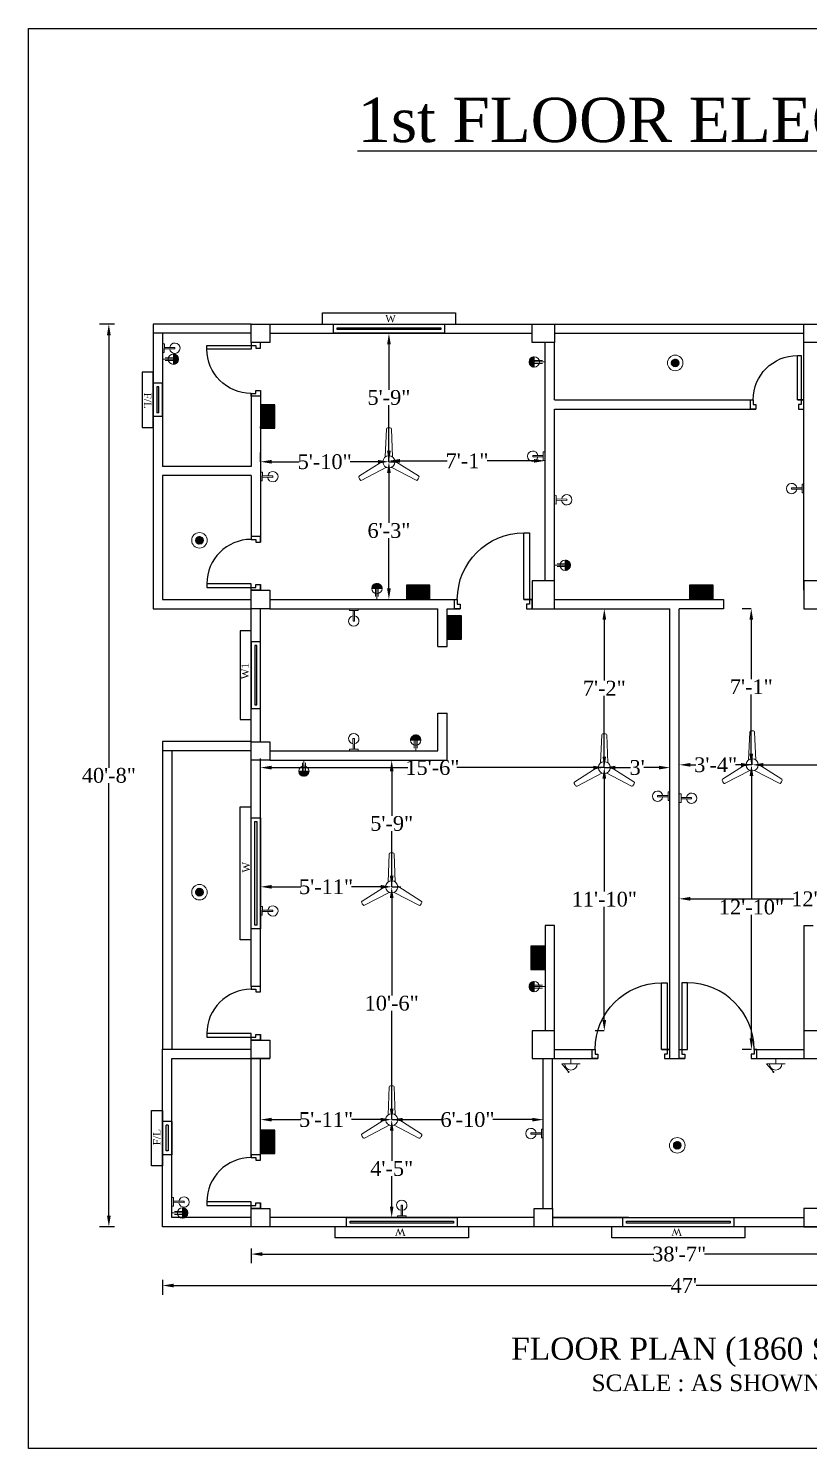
# Model space of a CAD drawing. Header units: inches. Extents: x -5597760 to 21122418, y -37133 to 23298423.
# Drawn here: x 3724 to 4146, y -24724 to -23956 of the extents above; entities that cross this region are included whole.
import ezdxf

# ---------------------------------------------------------------- set-up
doc = ezdxf.new("R2010")
doc.units = ezdxf.units.IN
doc.header["$MEASUREMENT"] = 0
for name, color, linetype, lineweight in [('CONTINUOUS', 7, 'Continuous', 25), ('ELECTRICAL SYMBLE', 170, 'Continuous', 15), ('low wall', 30, 'Continuous', 9)]:
    doc.layers.add(name, color=color, linetype=linetype, lineweight=lineweight)
doc.layers.add('Dimention', color=7, linetype='Continuous')
doc.layers.add('E-TEXT', color=50, linetype='Continuous')
doc.styles.get("Standard").update_dxf_attribs({"font": 'times.ttf', "height": 8})
doc.dimstyles.get("Standard").update_dxf_attribs({"dimtxt": 7, "dimasz": 6, "dimexe": 5, "dimexo": 4, "dimgap": 0.09, "dimtad": 0, "dimtih": 1, "dimtoh": 1, "dimdec": 0, "dimzin": 0, "dimdsep": 46, "dimlunit": 3, "dimtxsty": 'Standard', "dimcen": 0.09, "dimadec": 0, "dimazin": 0, "dimtfac": 1, "dimtdec": 0, "dimtofl": 0, "dimtmove": 0, "dimatfit": 3, "dimfxl": 3, "dimfxlon": 1, "dimtolj": 1, "dimtzin": 0, "dimarcsym": 0})

# ---------------------------------------------------------------- blocks, each defined once
blk = doc.blocks.new('*D1147')
at = {"color": 0, "lineweight": -2, "transparency": 16777216}
for p, q in [((3844.97, -24616.25), (3844.97, -24624.25)), ((3850.97, -24619.25), (4062.71, -24619.25)), ((4301.97, -24619.25), (4090.23, -24619.25)), ((4307.97, -24616.25), (4307.97, -24624.25))]:
    blk.add_line(p, q, dxfattribs=at)
at = {"color": 0, "transparency": 16777216}
for points in [[(3850.97, -24618.25), (3850.97, -24620.25), (3844.97, -24619.25)], [(4301.97, -24618.25), (4301.97, -24620.25), (4307.97, -24619.25)]]:
    blk.add_solid(points, dxfattribs=at)
at = {"layer": 'Defpoints', "color": 0, "transparency": 16777216}
for p in [(3844.97, -24604.5), (4307.97, -24604.5), (4307.97, -24619.25)]:
    blk.add_point(p, dxfattribs=at)
at = {"color": 0, "lineweight": -3, "transparency": 16777216, "insert": (4076.47, -24619.25), "char_height": 8, "attachment_point": 5}
blk.add_mtext('\\A1;38\'-7"', dxfattribs=at)
blk = doc.blocks.new('Small Door')
at = {"color": 142}
for points in [[(1.5, 24), (1.5, 0), (3.5, 0), (3.5, 24)], [(0, 0), (1.5, 0), (1.5, -2.5), (3, -2.5), (3, -5), (0, -5)], [(29, 0), (27.5, 0), (27.5, -2.5), (26, -2.5), (26, -5), (29, -5)]]:
    blk.add_lwpolyline(points, close=True, dxfattribs=at)
blk.add_arc((3.5, 0), 24, 0, 90, dxfattribs=at)
blk = doc.blocks.new('*D1148')
at = {"color": 0, "lineweight": -2, "transparency": 16777216}
for p, q in [((3770.97, -24116), (3762.97, -24116)), ((3767.97, -24122), (3767.97, -24356.09)), ((3767.97, -24598.5), (3767.97, -24364.41)), ((3770.97, -24604.5), (3762.97, -24604.5))]:
    blk.add_line(p, q, dxfattribs=at)
at = {"color": 0, "transparency": 16777216}
for points in [[(3766.97, -24122), (3768.97, -24122), (3767.97, -24116)], [(3766.97, -24598.5), (3768.97, -24598.5), (3767.97, -24604.5)]]:
    blk.add_solid(points, dxfattribs=at)
at = {"layer": 'Defpoints', "color": 0, "transparency": 16777216}
for p in [(3844.97, -24116), (3767.97, -24604.5), (3844.97, -24604.5)]:
    blk.add_point(p, dxfattribs=at)
at = {"color": 0, "transparency": 16777216, "insert": (3767.97, -24360.25), "char_height": 8, "attachment_point": 5}
blk.add_mtext('\\A1;40\'-8"', dxfattribs=at)
blk = doc.blocks.new('Door')
at = {"color": 142}
for points in [[(1.5, 36), (1.5, 0), (4.5, 0), (4.5, 36)], [(0, 0), (1.5, 0), (1.5, -2.5), (3, -2.5), (3, -5), (0, -5)], [(42, 0), (40.5, 0), (40.5, -2.5), (39, -2.5), (39, -5), (42, -5)]]:
    blk.add_lwpolyline(points, close=True, dxfattribs=at)
blk.add_arc((4.5, 0), 36, 0, 90, dxfattribs=at)
blk = doc.blocks.new('*D1149')
at = {"color": 0, "lineweight": -2, "transparency": 16777216}
for p, q in [((3796.97, -24633.25), (3796.97, -24641.25)), ((3802.97, -24636.25), (4072.25, -24636.25)), ((4354.97, -24636.25), (4085.68, -24636.25)), ((4360.97, -24633.25), (4360.97, -24641.25))]:
    blk.add_line(p, q, dxfattribs=at)
at = {"color": 0, "transparency": 16777216}
for points in [[(3802.97, -24635.25), (3802.97, -24637.25), (3796.97, -24636.25)], [(4354.97, -24635.25), (4354.97, -24637.25), (4360.97, -24636.25)]]:
    blk.add_solid(points, dxfattribs=at)
at = {"layer": 'Defpoints', "color": 0, "transparency": 16777216}
for p in [(3796.97, -24514.5), (4360.97, -24514.5), (3796.97, -24636.25)]:
    blk.add_point(p, dxfattribs=at)
at = {"color": 0, "transparency": 16777216, "insert": (4078.97, -24636.25), "char_height": 8, "attachment_point": 5}
blk.add_mtext("\\A1;47'", dxfattribs=at)
blk = doc.blocks.new('18')
at = {"color": 5, "extrusion": (-0.011679, 0.000192196, 0.999932)}
for p, q in [((1016.1, 625.4, -2.2), (1021.7, 631, -2.1)), ((1016.2, 626.4, -2.2), (1021.1, 631.4, -2.1)), ((1016.4, 627.6, -2.2), (1019.9, 631.1, -2.1)), ((1021.7, 626.8, -2.1), (1018.3, 630.2, -2.1)), ((1021.7, 627.7, -2.1), (1018.9, 630.6, -2.1)), ((1021.7, 628.7, -2.1), (1019.5, 630.9, -2.1)), ((1021.7, 629.6, -2.1), (1020.2, 631.2, -2.1)), ((1021.7, 630.6, -2.1), (1021, 631.3, -2.1)), ((1021.7, 620.2, -2.1), (1016.1, 625.8, -2.2)), ((1021.7, 621.1, -2.1), (1016.2, 626.7, -2.2)), ((1020.7, 620.3, -2.1), (1016.2, 624.8, -2.2)), ((1016.3, 624.6, -2.2), (1021.7, 630.1, -2.1)), ((1021.7, 622.1, -2.1), (1016.4, 627.4, -2.2)), ((1016.5, 623.9, -2.2), (1021.7, 629.1, -2.1)), ((1021.7, 623, -2.1), (1016.6, 628.1, -2.2)), ((1019.3, 620.7, -2.1), (1016.7, 623.4, -2.2)), ((1016.8, 623.2, -2.2), (1021.7, 628.2, -2.1)), ((1021.7, 624, -2.1), (1017, 628.7, -2.2)), ((1017.1, 622.6, -2.2), (1021.7, 627.2, -2.1)), ((1021.7, 624.9, -2.1), (1017.4, 629.3, -2.2)), ((1017.5, 622.1, -2.2), (1021.7, 626.3, -2.1)), ((1021.7, 625.9, -2.1), (1017.8, 629.8, -2.1)), ((1018, 621.6, -2.1), (1021.7, 625.3, -2.1)), ((1018.5, 621.2, -2.1), (1021.7, 624.4, -2.1)), ((1019.1, 620.8, -2.1), (1021.7, 623.5, -2.1)), ((1019.8, 620.5, -2.1), (1021.7, 622.5, -2.1)), ((1020.5, 620.3, -2.1), (1021.7, 621.6, -2.1)), ((1021.3, 620.2, -2.1), (1021.7, 620.6, -2.1))]:
    blk.add_line(p, q, dxfattribs=at)
at = {"extrusion": (-0.011679, 0.000192196, 0.999932)}
blk.add_line((1021.7, 631.4, -2.1), (1021.7, 620.2, -2.1), dxfattribs=at)
at = {"layer": 'ELECTRICAL SYMBLE', "extrusion": (-0.011679, 0.000192196, 0.999932)}
for p, q in [((1021.7, 627.3, -2.1), (1030.5, 627.3, -2)), ((1021.7, 625.8, -2.1), (1033.5, 625.8, -2)), ((1021.7, 624.2, -2.1), (1030.5, 624.2, -2))]:
    blk.add_line(p, q, dxfattribs=at)
blk.add_circle((1021.6, 625.8, -13.9), 5.6, dxfattribs=at)
blk = doc.blocks.new('4')
at = {"layer": 'ELECTRICAL SYMBLE', "color": 18, "true_color": 0x000000, "extrusion": (-0.011679, 0.000192196, 0.999932)}
for p, q in [((1021.26, 1082.67, -2.2), (1021.8, 1095.57, -2.19)), ((1024.62, 1082.67, -2.16), (1024.08, 1095.57, -2.17)), ((1020.17, 1080.77, -2.21), (1009.27, 1073.85, -2.34)), ((1021.85, 1077.86, -2.19), (1010.41, 1071.88, -2.32)), ((1024.05, 1077.86, -2.17), (1035.48, 1071.88, -2.03)), ((1025.72, 1080.77, -2.15), (1036.62, 1073.86, -2.02))]:
    blk.add_line(p, q, dxfattribs=at)
blk.add_circle((1022.85, 1080.44, -13.92), 2.8, dxfattribs=at)
for centre, radius, start, end in [((1022.26, 1095.54, -13.92), 0.56, 92.21888, 177.62095), ((1022.85, 1080.44, -13.92), 15.68, 87.80914, 92.21888), ((1023.43, 1095.54, -13.92), 0.56, 2.40708, 87.80914), ((1009.48, 1073.38, -13.92), 0.56, 122.40708, 207.80914), ((1022.85, 1080.44, -13.92), 15.68, 207.80914, 212.21888), ((1010.06, 1072.37, -13.92), 0.56, 212.21888, 297.62095), ((1035.65, 1072.38, -13.92), 0.56, 242.40708, 327.80914), ((1022.85, 1080.44, -13.92), 15.68, 327.80914, 332.21888), ((1036.23, 1073.39, -13.92), 0.56, 332.21888, 57.62095)]:
    blk.add_arc(centre, radius, start, end, dxfattribs=at)
blk = doc.blocks.new('*D1173')
at = {"color": 0, "lineweight": -2, "transparency": 16777216}
for p, q in [((3919.47, -24121), (3924.47, -24121)), ((3919.47, -24127), (3919.47, -24151.58)), ((3919.47, -24184.5), (3919.47, -24159.92)), ((3919.47, -24190.5), (3924.47, -24190.5))]:
    blk.add_line(p, q, dxfattribs=at)
at = {"color": 0, "transparency": 16777216}
for points in [[(3918.47, -24127), (3920.47, -24127), (3919.47, -24121)], [(3918.47, -24184.5), (3920.47, -24184.5), (3919.47, -24190.5)]]:
    blk.add_solid(points, dxfattribs=at)
at = {"layer": 'Defpoints', "color": 0, "transparency": 16777216}
for p in [(3919.47, -24121), (3919.47, -24121), (3919.47, -24190.5)]:
    blk.add_point(p, dxfattribs=at)
at = {"color": 0, "transparency": 16777216, "insert": (3919.47, -24155.75), "char_height": 8, "attachment_point": 5}
blk.add_mtext('\\A1;5\'-9"', dxfattribs=at)
blk = doc.blocks.new('*D1174')
at = {"color": 0, "lineweight": -2, "transparency": 16777216}
for p, q in [((3919.47, -24190), (3919.47, -24185)), ((3925.47, -24190), (3950.89, -24190)), ((3997.97, -24190), (3972.54, -24190)), ((4003.97, -24190), (4003.97, -24185))]:
    blk.add_line(p, q, dxfattribs=at)
at = {"color": 0, "transparency": 16777216}
for points in [[(3925.47, -24189), (3925.47, -24191), (3919.47, -24190)], [(3997.97, -24189), (3997.97, -24191), (4003.97, -24190)]]:
    blk.add_solid(points, dxfattribs=at)
at = {"layer": 'Defpoints', "color": 0, "transparency": 16777216}
for p in [(3919.47, -24190.5), (4003.97, -24190), (4003.97, -24190.5)]:
    blk.add_point(p, dxfattribs=at)
at = {"color": 0, "transparency": 16777216, "insert": (3961.72, -24190), "char_height": 8, "attachment_point": 5}
blk.add_mtext('\\A1;7\'-1"', dxfattribs=at)
blk = doc.blocks.new('*D1175')
at = {"color": 0, "lineweight": -2, "transparency": 16777216}
for p, q in [((3919.47, -24190.5), (3924.47, -24190.5)), ((3919.47, -24196.5), (3919.47, -24223.59)), ((3919.47, -24259), (3919.47, -24231.91)), ((3919.47, -24265), (3924.47, -24265))]:
    blk.add_line(p, q, dxfattribs=at)
at = {"color": 0, "transparency": 16777216}
for points in [[(3918.47, -24196.5), (3920.47, -24196.5), (3919.47, -24190.5)], [(3918.47, -24259), (3920.47, -24259), (3919.47, -24265)]]:
    blk.add_solid(points, dxfattribs=at)
at = {"layer": 'Defpoints', "color": 0, "transparency": 16777216}
for p in [(3919.47, -24190.5), (3919.47, -24265), (3919.47, -24265)]:
    blk.add_point(p, dxfattribs=at)
at = {"color": 0, "transparency": 16777216, "insert": (3919.47, -24227.75), "char_height": 8, "attachment_point": 5}
blk.add_mtext('\\A1;6\'-3"', dxfattribs=at)
blk = doc.blocks.new('*D1176')
at = {"color": 0, "lineweight": -2, "transparency": 16777216}
for p, q in [((3849.97, -24190.5), (3849.97, -24185.5)), ((3855.97, -24190.5), (3871, -24190.5)), ((3913.47, -24190.5), (3898.43, -24190.5)), ((3919.47, -24190.5), (3919.47, -24185.5))]:
    blk.add_line(p, q, dxfattribs=at)
at = {"color": 0, "transparency": 16777216}
for points in [[(3855.97, -24189.5), (3855.97, -24191.5), (3849.97, -24190.5)], [(3913.47, -24189.5), (3913.47, -24191.5), (3919.47, -24190.5)]]:
    blk.add_solid(points, dxfattribs=at)
at = {"layer": 'Defpoints', "color": 0, "transparency": 16777216}
for p in [(3849.97, -24190.5), (3849.97, -24190.5), (3919.47, -24190.5)]:
    blk.add_point(p, dxfattribs=at)
at = {"color": 0, "transparency": 16777216, "insert": (3884.72, -24190.5), "char_height": 8, "attachment_point": 5}
blk.add_mtext('\\A1;5\'-10"', dxfattribs=at)
blk = doc.blocks.new('*D1181')
at = {"color": 0, "lineweight": -2, "transparency": 16777216}
for p, q in [((4076.47, -24354.5), (4076.47, -24349.5)), ((4115.97, -24354.5), (4115.97, -24349.5)), ((4082.47, -24354.5), (4085.41, -24354.5)), ((4109.97, -24354.5), (4107.02, -24354.5))]:
    blk.add_line(p, q, dxfattribs=at)
at = {"color": 0, "transparency": 16777216}
for points in [[(4082.47, -24353.5), (4082.47, -24355.5), (4076.47, -24354.5)], [(4109.97, -24353.5), (4109.97, -24355.5), (4115.97, -24354.5)]]:
    blk.add_solid(points, dxfattribs=at)
at = {"layer": 'Defpoints', "color": 0, "transparency": 16777216}
for p in [(4076.47, -24354.5), (4076.47, -24354.5), (4115.97, -24354.5)]:
    blk.add_point(p, dxfattribs=at)
at = {"color": 0, "transparency": 16777216, "insert": (4096.22, -24354.5), "char_height": 8, "attachment_point": 5}
blk.add_mtext('\\A1;3\'-4"', dxfattribs=at)
blk = doc.blocks.new('*D1182')
at = {"color": 0, "lineweight": -2, "transparency": 16777216}
for p, q in [((4115.97, -24354.5), (4115.97, -24349.5)), ((4297.97, -24354.5), (4297.97, -24349.5)), ((4121.97, -24354.5), (4193.66, -24354.5)), ((4291.97, -24354.5), (4220.27, -24354.5))]:
    blk.add_line(p, q, dxfattribs=at)
at = {"color": 0, "transparency": 16777216}
for points in [[(4121.97, -24353.5), (4121.97, -24355.5), (4115.97, -24354.5)], [(4291.97, -24353.5), (4291.97, -24355.5), (4297.97, -24354.5)]]:
    blk.add_solid(points, dxfattribs=at)
at = {"layer": 'Defpoints', "color": 0, "transparency": 16777216}
for p in [(4115.97, -24354.5), (4297.97, -24354.5), (4297.97, -24354.5)]:
    blk.add_point(p, dxfattribs=at)
at = {"color": 0, "transparency": 16777216, "insert": (4206.97, -24354.5), "char_height": 8, "attachment_point": 5}
blk.add_mtext('\\A1;15\'-2"', dxfattribs=at)
blk = doc.blocks.new('*D1183')
at = {"color": 0, "lineweight": -2, "transparency": 16777216}
for p, q in [((4115.47, -24270), (4110.47, -24270)), ((4115.47, -24276), (4115.47, -24308.08)), ((4115.47, -24348.5), (4115.47, -24316.42)), ((4115.47, -24354.5), (4110.47, -24354.5))]:
    blk.add_line(p, q, dxfattribs=at)
at = {"color": 0, "transparency": 16777216}
for points in [[(4114.47, -24276), (4116.47, -24276), (4115.47, -24270)], [(4114.47, -24348.5), (4116.47, -24348.5), (4115.47, -24354.5)]]:
    blk.add_solid(points, dxfattribs=at)
at = {"layer": 'Defpoints', "color": 0, "transparency": 16777216}
for p in [(4115.47, -24270), (4115.97, -24270), (4115.97, -24354.5)]:
    blk.add_point(p, dxfattribs=at)
at = {"color": 0, "transparency": 16777216, "insert": (4115.47, -24312.25), "char_height": 8, "attachment_point": 5}
blk.add_mtext('\\A1;7\'-1"', dxfattribs=at)
blk = doc.blocks.new('*D1184')
at = {"color": 0, "lineweight": -2, "transparency": 16777216}
for p, q in [((4115.58, -24354.5), (4110.58, -24354.5)), ((4115.58, -24360.5), (4115.58, -24427.34)), ((4115.58, -24502.5), (4115.58, -24435.66)), ((4115.58, -24508.5), (4110.58, -24508.5))]:
    blk.add_line(p, q, dxfattribs=at)
at = {"color": 0, "transparency": 16777216}
for points in [[(4114.58, -24360.5), (4116.58, -24360.5), (4115.58, -24354.5)], [(4114.58, -24502.5), (4116.58, -24502.5), (4115.58, -24508.5)]]:
    blk.add_solid(points, dxfattribs=at)
at = {"layer": 'Defpoints', "color": 0, "transparency": 16777216}
for p in [(4115.97, -24354.5), (4115.58, -24508.5), (4116.97, -24508.5)]:
    blk.add_point(p, dxfattribs=at)
at = {"color": 0, "transparency": 16777216, "insert": (4115.58, -24431.5), "char_height": 8, "attachment_point": 5}
blk.add_mtext('\\A1;12\'-10"', dxfattribs=at)
blk = doc.blocks.new('*D1188')
at = {"color": 0, "lineweight": -2, "transparency": 16777216}
for p, q in [((4076.47, -24427), (4076.47, -24422)), ((4226.97, -24427), (4226.97, -24422)), ((4082.47, -24427), (4138.41, -24427)), ((4220.97, -24427), (4165.02, -24427))]:
    blk.add_line(p, q, dxfattribs=at)
at = {"color": 0, "transparency": 16777216}
for points in [[(4082.47, -24426), (4082.47, -24428), (4076.47, -24427)], [(4220.97, -24426), (4220.97, -24428), (4226.97, -24427)]]:
    blk.add_solid(points, dxfattribs=at)
at = {"layer": 'Defpoints', "color": 0, "transparency": 16777216}
for p in [(4076.47, -24427), (4076.47, -24427), (4226.97, -24427)]:
    blk.add_point(p, dxfattribs=at)
at = {"color": 0, "transparency": 16777216, "insert": (4151.72, -24427), "char_height": 8, "attachment_point": 5}
blk.add_mtext('\\A1;12\'-7"', dxfattribs=at)
blk = doc.blocks.new('*D1189')
at = {"color": 0, "lineweight": -2, "transparency": 16777216}
for p, q in [((3920.97, -24546.5), (3925.97, -24546.5)), ((3920.97, -24552.5), (3920.97, -24568.84)), ((3920.97, -24593.5), (3920.97, -24577.16)), ((3920.97, -24599.5), (3925.97, -24599.5))]:
    blk.add_line(p, q, dxfattribs=at)
at = {"color": 0, "transparency": 16777216}
for points in [[(3919.97, -24552.5), (3921.97, -24552.5), (3920.97, -24546.5)], [(3919.97, -24593.5), (3921.97, -24593.5), (3920.97, -24599.5)]]:
    blk.add_solid(points, dxfattribs=at)
at = {"layer": 'Defpoints', "color": 0, "transparency": 16777216}
for p in [(3920.97, -24546.5), (3920.97, -24599.5), (3920.97, -24599.5)]:
    blk.add_point(p, dxfattribs=at)
at = {"color": 0, "transparency": 16777216, "insert": (3920.97, -24573), "char_height": 8, "attachment_point": 5}
blk.add_mtext('\\A1;4\'-5"', dxfattribs=at)
blk = doc.blocks.new('*D1190')
at = {"color": 0, "lineweight": -2, "transparency": 16777216}
for p, q in [((3920.97, -24546.5), (3920.97, -24541.5)), ((4002.97, -24546.5), (4002.97, -24541.5)), ((3926.97, -24546.5), (3948.22, -24546.5)), ((3996.97, -24546.5), (3975.71, -24546.5))]:
    blk.add_line(p, q, dxfattribs=at)
at = {"color": 0, "transparency": 16777216}
for points in [[(3926.97, -24545.5), (3926.97, -24547.5), (3920.97, -24546.5)], [(3996.97, -24545.5), (3996.97, -24547.5), (4002.97, -24546.5)]]:
    blk.add_solid(points, dxfattribs=at)
at = {"layer": 'Defpoints', "color": 0, "transparency": 16777216}
for p in [(3920.97, -24546.5), (4002.97, -24546.5), (4002.97, -24546.5)]:
    blk.add_point(p, dxfattribs=at)
at = {"color": 0, "transparency": 16777216, "insert": (3961.97, -24546.5), "char_height": 8, "attachment_point": 5}
blk.add_mtext('\\A1;6\'-10"', dxfattribs=at)
blk = doc.blocks.new('*D1191')
at = {"color": 0, "lineweight": -2, "transparency": 16777216}
for p, q in [((3849.97, -24546.5), (3849.97, -24541.5)), ((3920.97, -24546.5), (3920.97, -24541.5)), ((3855.97, -24546.5), (3871.75, -24546.5)), ((3914.97, -24546.5), (3899.18, -24546.5))]:
    blk.add_line(p, q, dxfattribs=at)
at = {"color": 0, "transparency": 16777216}
for points in [[(3855.97, -24545.5), (3855.97, -24547.5), (3849.97, -24546.5)], [(3914.97, -24545.5), (3914.97, -24547.5), (3920.97, -24546.5)]]:
    blk.add_solid(points, dxfattribs=at)
at = {"layer": 'Defpoints', "color": 0, "transparency": 16777216}
for p in [(3849.97, -24546.5), (3849.97, -24546.5), (3920.97, -24546.5)]:
    blk.add_point(p, dxfattribs=at)
at = {"color": 0, "transparency": 16777216, "insert": (3885.47, -24546.5), "char_height": 8, "attachment_point": 5}
blk.add_mtext('\\A1;5\'-11"', dxfattribs=at)
blk = doc.blocks.new('*D1192')
at = {"color": 0, "lineweight": -2, "transparency": 16777216}
for p, q in [((3920.97, -24420.5), (3925.97, -24420.5)), ((3920.97, -24426.5), (3920.97, -24479.34)), ((3920.97, -24540.5), (3920.97, -24487.66)), ((3920.97, -24546.5), (3925.97, -24546.5))]:
    blk.add_line(p, q, dxfattribs=at)
at = {"color": 0, "transparency": 16777216}
for points in [[(3919.97, -24426.5), (3921.97, -24426.5), (3920.97, -24420.5)], [(3919.97, -24540.5), (3921.97, -24540.5), (3920.97, -24546.5)]]:
    blk.add_solid(points, dxfattribs=at)
at = {"layer": 'Defpoints', "color": 0, "transparency": 16777216}
for p in [(3920.97, -24420.5), (3920.97, -24420.5), (3920.97, -24546.5)]:
    blk.add_point(p, dxfattribs=at)
at = {"color": 0, "transparency": 16777216, "insert": (3920.97, -24483.5), "char_height": 8, "attachment_point": 5}
blk.add_mtext('\\A1;10\'-6"', dxfattribs=at)
blk = doc.blocks.new('*D1193')
at = {"color": 0, "lineweight": -2, "transparency": 16777216}
for p, q in [((3849.97, -24420.5), (3849.97, -24415.5)), ((3855.97, -24420.5), (3871.75, -24420.5)), ((3914.97, -24420.5), (3899.18, -24420.5)), ((3920.97, -24420.5), (3920.97, -24415.5))]:
    blk.add_line(p, q, dxfattribs=at)
at = {"color": 0, "transparency": 16777216}
for points in [[(3855.97, -24419.5), (3855.97, -24421.5), (3849.97, -24420.5)], [(3914.97, -24419.5), (3914.97, -24421.5), (3920.97, -24420.5)]]:
    blk.add_solid(points, dxfattribs=at)
at = {"layer": 'Defpoints', "color": 0, "transparency": 16777216}
for p in [(3849.97, -24420.5), (3849.97, -24420.5), (3920.97, -24420.5)]:
    blk.add_point(p, dxfattribs=at)
at = {"color": 0, "transparency": 16777216, "insert": (3885.47, -24420.5), "char_height": 8, "attachment_point": 5}
blk.add_mtext('\\A1;5\'-11"', dxfattribs=at)
blk = doc.blocks.new('*D1194')
at = {"color": 0, "lineweight": -2, "transparency": 16777216}
for p, q in [((3920.97, -24352), (3925.97, -24352)), ((3920.97, -24358), (3920.97, -24382.08)), ((3920.97, -24414.5), (3920.97, -24390.42)), ((3920.97, -24420.5), (3925.97, -24420.5))]:
    blk.add_line(p, q, dxfattribs=at)
at = {"color": 0, "transparency": 16777216}
for points in [[(3919.97, -24358), (3921.97, -24358), (3920.97, -24352)], [(3919.97, -24414.5), (3921.97, -24414.5), (3920.97, -24420.5)]]:
    blk.add_solid(points, dxfattribs=at)
at = {"layer": 'Defpoints', "color": 0, "transparency": 16777216}
for p in [(3920.97, -24352), (3920.97, -24352), (3920.97, -24420.5)]:
    blk.add_point(p, dxfattribs=at)
at = {"color": 0, "transparency": 16777216, "insert": (3920.97, -24386.25), "char_height": 8, "attachment_point": 5}
blk.add_mtext('\\A1;5\'-9"', dxfattribs=at)
blk = doc.blocks.new('*D1195')
at = {"color": 0, "lineweight": -2, "transparency": 16777216}
for p, q in [((4035.97, -24356), (4035.97, -24351)), ((4071.47, -24356), (4071.47, -24351)), ((4041.97, -24356), (4050.1, -24356)), ((4065.47, -24356), (4057.33, -24356))]:
    blk.add_line(p, q, dxfattribs=at)
at = {"color": 0, "transparency": 16777216}
for points in [[(4041.97, -24355), (4041.97, -24357), (4035.97, -24356)], [(4065.47, -24355), (4065.47, -24357), (4071.47, -24356)]]:
    blk.add_solid(points, dxfattribs=at)
at = {"layer": 'Defpoints', "color": 0, "transparency": 16777216}
for p in [(4035.97, -24356), (4071.47, -24356), (4071.47, -24356)]:
    blk.add_point(p, dxfattribs=at)
at = {"color": 0, "transparency": 16777216, "insert": (4053.72, -24356), "char_height": 8, "attachment_point": 5}
blk.add_mtext("\\A1;3'", dxfattribs=at)
blk = doc.blocks.new('*D1196')
at = {"color": 0, "lineweight": -2, "transparency": 16777216}
for p, q in [((4035.97, -24270), (4040.97, -24270)), ((4035.97, -24276), (4035.97, -24308.83)), ((4035.97, -24350), (4035.97, -24317.17)), ((4035.97, -24356), (4040.97, -24356))]:
    blk.add_line(p, q, dxfattribs=at)
at = {"color": 0, "transparency": 16777216}
for points in [[(4034.97, -24276), (4036.97, -24276), (4035.97, -24270)], [(4034.97, -24350), (4036.97, -24350), (4035.97, -24356)]]:
    blk.add_solid(points, dxfattribs=at)
at = {"layer": 'Defpoints', "color": 0, "transparency": 16777216}
for p in [(4035.97, -24270), (4035.97, -24270), (4035.97, -24356)]:
    blk.add_point(p, dxfattribs=at)
at = {"color": 0, "transparency": 16777216, "insert": (4035.97, -24313), "char_height": 8, "attachment_point": 5}
blk.add_mtext('\\A1;7\'-2"', dxfattribs=at)
blk = doc.blocks.new('*D1197')
at = {"color": 0, "lineweight": -2, "transparency": 16777216}
for p, q in [((3849.97, -24356), (3849.97, -24351)), ((4035.97, -24356), (4035.97, -24351)), ((3855.97, -24356), (3929.66, -24356)), ((4029.97, -24356), (3956.27, -24356))]:
    blk.add_line(p, q, dxfattribs=at)
at = {"color": 0, "transparency": 16777216}
for points in [[(3855.97, -24355), (3855.97, -24357), (3849.97, -24356)], [(4029.97, -24355), (4029.97, -24357), (4035.97, -24356)]]:
    blk.add_solid(points, dxfattribs=at)
at = {"layer": 'Defpoints', "color": 0, "transparency": 16777216}
for p in [(3849.97, -24356), (3849.97, -24356), (4035.97, -24356)]:
    blk.add_point(p, dxfattribs=at)
at = {"color": 0, "transparency": 16777216, "insert": (3942.97, -24356), "char_height": 8, "attachment_point": 5}
blk.add_mtext('\\A1;15\'-6"', dxfattribs=at)
blk = doc.blocks.new('*D1198')
at = {"color": 0, "lineweight": -2, "transparency": 16777216}
for p, q in [((4035.97, -24356), (4030.97, -24356)), ((4035.97, -24362), (4035.97, -24423.09)), ((4035.97, -24492.5), (4035.97, -24431.41)), ((4035.97, -24498.5), (4030.97, -24498.5))]:
    blk.add_line(p, q, dxfattribs=at)
at = {"color": 0, "transparency": 16777216}
for points in [[(4034.97, -24362), (4036.97, -24362), (4035.97, -24356)], [(4034.97, -24492.5), (4036.97, -24492.5), (4035.97, -24498.5)]]:
    blk.add_solid(points, dxfattribs=at)
at = {"layer": 'Defpoints', "color": 0, "transparency": 16777216}
for p in [(4035.97, -24356), (4035.97, -24498.5), (4035.97, -24498.5)]:
    blk.add_point(p, dxfattribs=at)
at = {"color": 0, "transparency": 16777216, "insert": (4035.97, -24427.25), "char_height": 8, "attachment_point": 5}
blk.add_mtext('\\A1;11\'-10"', dxfattribs=at)
blk = doc.blocks.new('6')
at = {"color": 30, "true_color": 0xf26722, "extrusion": (-0.011679, 0.000192196, 0.999932)}
for p, q in [((1019.5, 986.6, -2.2), (1022, 989.2, -2.2)), ((1019.5, 985.7, -2.2), (1022.9, 989.1, -2.2)), ((1022.6, 983.6, -2.2), (1019.5, 986.7, -2.2)), ((1021.6, 983.6, -2.2), (1019.5, 985.8, -2.2)), ((1023.4, 983.8, -2.2), (1019.7, 987.5, -2.2)), ((1019.8, 985.1, -2.2), (1023.6, 988.8, -2.2)), ((1024, 984.2, -2.1), (1020, 988.1, -2.2)), ((1020.2, 984.5, -2.2), (1024.1, 988.5, -2.1)), ((1024.4, 984.6, -2.1), (1020.5, 988.6, -2.2)), ((1020.7, 984.1, -2.2), (1024.6, 988, -2.1)), ((1024.8, 985.2, -2.1), (1021.1, 988.9, -2.2)), ((1021.3, 983.7, -2.2), (1024.9, 987.3, -2.1)), ((1025, 985.9, -2.1), (1021.8, 989.1, -2.2)), ((1022.1, 983.6, -2.2), (1025.1, 986.5, -2.1)), ((1025, 986.9, -2.1), (1022.8, 989.1, -2.2)), ((1023.2, 983.7, -2.2), (1024.9, 985.5, -2.1))]:
    blk.add_line(p, q, dxfattribs=at)
at = {"layer": 'ELECTRICAL SYMBLE', "color": 30, "true_color": 0xf26722, "extrusion": (-0.011679, 0.000192196, 0.999932)}
for radius in [5.6, 2.8]:
    blk.add_circle((1022.2, 986.4, -13.9), radius, dxfattribs=at)
blk = doc.blocks.new('8')
at = {"color": 30, "true_color": 0xf26722, "extrusion": (-0.011679, 0.000192196, 0.999932)}
for p, q in [((1022.3, 924.2, -2.2), (1010.9, 924.2, -2.3)), ((1010.9, 922.7, -2.3), (1022.3, 922.7, -2.2)), ((1022.3, 922.7, -2.2), (1022.3, 924.2, -2.2))]:
    blk.add_line(p, q, dxfattribs=at)
at = {"layer": 'ELECTRICAL SYMBLE', "color": 30, "true_color": 0xf26722, "extrusion": (-0.011679, 0.000192196, 0.999932)}
for p, q in [((1010.9, 928.1, -2.3), (1008.9, 928.1, -2.3)), ((1008.9, 928.1, -2.3), (1008.9, 918.7, -2.3)), ((1010.9, 918.7, -2.3), (1010.9, 928.1, -2.3)), ((1010.9, 924.2, -2.3), (1010.9, 922.7, -2.3)), ((1008.9, 918.7, -2.3), (1010.9, 918.7, -2.3))]:
    blk.add_line(p, q, dxfattribs=at)
blk.add_arc((1022.2, 923.4, -13.9), 5.6, 187.6916, 172.3364, dxfattribs=at)
blk = doc.blocks.new('15')
at = {"layer": 'ELECTRICAL SYMBLE', "color": 18, "true_color": 0x000000, "extrusion": (-0.011679, 0.000192196, 0.999932)}
for p, q in [((1034.1, 728, -2), (1034.1, 714.7, -2)), ((1030.3, 721.3, -2), (1030.3, 725.5, -2)), ((1030.3, 721.3, -2), (1030.3, 717.2, -2)), ((1034.1, 721.3, -2), (1030.3, 721.3, -2)), ((1034.1, 714.7, -2), (1039.9, 719.6, -1.9))]:
    blk.add_line(p, q, dxfattribs=at)
for centre, radius, start, end in [((1034, 721.3, -13.9), 4.48, 270.014, 90.014), ((1039.8, 719.6, -13.9), 0.378, 0.014, 180.014), ((1039.8, 719.6, -13.9), 0.378, 180.014, 0.014)]:
    blk.add_arc(centre, radius, start, end, dxfattribs=at)

msp = doc.modelspace()

# ---------------------------------------------------------------- hatches: boundary and pattern name
at = {"layer": 'CONTINUOUS', "lineweight": 25}
h = msp.add_hatch(dxfattribs=at)
h.set_pattern_fill('ANSI31', color=1, scale=0.5, angle=-90)
h.set_pattern_definition([(315, (44841.649115, 381898.890914), (0.044194173824, 0.044194173824), [])])
h.paths.add_polyline_path([(3857.71, -24159.67), (3849.97, -24159.67), (3849.97, -24172.33), (3857.71, -24172.33)])
h = msp.add_hatch(dxfattribs=at)
h.set_pattern_fill('ANSI31', color=1, scale=0.5)
h.set_pattern_definition([(45, (-402129.597493, 16726.682346), (-0.044194173824, 0.044194173824), [])])
h.paths.add_polyline_path([(3928.97, -24257.25), (3928.97, -24265), (3941.62, -24265), (3941.62, -24257.25)])
h = msp.add_hatch(dxfattribs=at)
h.set_pattern_fill('ANSI31', color=1, scale=0.5)
h.set_pattern_definition([(45, (-401976.426987, 16726.682346), (-0.044194173824, 0.044194173824), [])])
h.paths.add_polyline_path([(4082.14, -24257.25), (4082.14, -24265), (4094.79, -24265), (4094.79, -24257.25)])
h = msp.add_hatch(dxfattribs=at)
h.set_pattern_fill('ANSI31', color=1, scale=0.5, angle=-90)
h.set_pattern_definition([(315, (44942.649155, 381784.640914), (0.044194173824, 0.044194173824), [])])
h.paths.add_polyline_path([(3958.71, -24273.92), (3950.97, -24273.92), (3950.97, -24286.58), (3958.71, -24286.58)])
h = msp.add_hatch(dxfattribs=at)
h.set_pattern_fill('ANSI31', color=1, scale=0.5, angle=-90)
h.set_pattern_definition([(315, (44987.902035, 381605.890914), (0.044194173824, 0.044194173824), [])])
h.paths.add_polyline_path([(4003.97, -24452.67), (3996.22, -24452.67), (3996.22, -24465.33), (4003.97, -24465.33)])
h = msp.add_hatch(dxfattribs=at)
h.set_pattern_fill('ANSI31', color=1, scale=0.5, angle=-90)
h.set_pattern_definition([(315, (44841.649155, 381506.390914), (0.044194173824, 0.044194173824), [])])
h.paths.add_polyline_path([(3857.71, -24552.17), (3849.97, -24552.17), (3849.97, -24564.83), (3857.71, -24564.83)])

# ---------------------------------------------------------------- linework, layer by layer
for p, q in [((3844.97, -24116, 0.07), (3791.97, -24116, 0.07)), ((3791.97, -24116, 0.07), (3791.97, -24270, 0.07)), ((3844.97, -24121, 0.07), (3791.97, -24121, 0.07)), ((3796.97, -24121, 0.07), (3796.97, -24193, 0.07)), ((3844.97, -24116, 0.07), (4143.97, -24116, 0.07)), ((3854.97, -24121, 0.07), (3983.97, -24121, 0.07)), ((3983.97, -24121, 0.07), (3996.97, -24121, 0.07)), ((4008.97, -24121, 0.07), (4143.97, -24121, 0.07)), ((4104.47, -24116, 0.07), (4143.97, -24116, 0.07)), ((4104.97, -24121, 0.07), (4143.97, -24121, 0.07)), ((4104.97, -24121, 0.07), (4143.97, -24121, 0.07)), ((4128.97, -24121, 0.07), (4143.97, -24121, 0.07)), ((4128.97, -24121, 0.07), (4143.97, -24121, 0.07)), ((4143.97, -24116, 0.07), (4297.97, -24116, 0.07)), ((4003.97, -24255, 0.07), (4003.97, -24126, 0.07)), ((4008.97, -24157, 0.07), (4008.97, -24126, 0.07)), ((4008.97, -24157, 0.07), (4008.97, -24126, 0.07)), ((4143.97, -24157, 0.07), (4143.97, -24126, 0.07)), ((3844.97, -24153.5, 0.07), (3844.97, -24193, 0.07)), ((3849.97, -24152, 0.07), (3849.97, -24234, 0.07)), ((4008.97, -24157, 0.07), (4116.47, -24157, 0.07)), ((4140.47, -24157, 0.07), (4143.97, -24157, 0.07)), ((3794.97, -24164, 0.07), (3793.97, -24164, 0.07)), ((4008.97, -24162, 0.07), (4117.97, -24162, 0.07)), ((4008.97, -24260, 0.07), (4008.97, -24162, 0.07)), ((4008.97, -24205, 0.07), (4008.97, -24162, 0.07)), ((4140.97, -24162, 0.07), (4143.97, -24162, 0.07)), ((4143.97, -24258, 0.07), (4143.97, -24162, 0.07)), ((3844.97, -24193, 0.07), (3796.97, -24193, 0.07)), ((3844.97, -24198, 0.07), (3796.97, -24198, 0.07)), ((3796.97, -24198, 0.07), (3796.97, -24265, 0.07)), ((3844.97, -24198, 0.07), (3844.97, -24232.5, 0.07)), ((4143.97, -24205, 0.07), (4143.97, -24201.5, 0.07)), ((3844.97, -24474.42, 0.07), (3844.97, -24256.5, 0.07)), ((3844.97, -24352, 0.07), (3844.97, -24256.5, 0.07)), ((3849.97, -24260, 0.07), (3849.97, -24257, 0.07)), ((3849.97, -24260, 0.07), (3849.97, -24257, 0.07)), ((4143.97, -24260, 0.07), (4143.97, -24257, 0.07)), ((3796.97, -24265, 0.07), (3844.97, -24265, 0.07)), ((3854.97, -24265, 0.07), (3956.47, -24265, 0.07)), ((3992.47, -24265, 0.07), (3996.97, -24265, 0.07)), ((4008.97, -24265, 0.07), (4076.47, -24265, 0.07)), ((4076.47, -24265, 0.07), (4100.47, -24265, 0.07)), ((4100.47, -24265, 0.07), (4100.47, -24270, 0.07)), ((3791.97, -24270, 0.07), (3844.97, -24270, 0.07)), ((3849.97, -24342, 0.07), (3849.97, -24270, 0.07)), ((3849.97, -24342, 0.07), (3849.97, -24270, 0.07)), ((3854.97, -24270, 0.07), (3945.97, -24270, 0.07)), ((3945.97, -24290.5, 0.07), (3945.97, -24270, 0.07)), ((3950.97, -24290.5, 0.07), (3950.97, -24270, 0.07)), ((3950.97, -24270, 0.07), (3957.97, -24270, 0.07)), ((3993.97, -24270, 0.07), (3996.97, -24270, 0.07)), ((4008.97, -24270, 0.07), (4071.47, -24270, 0.07)), ((4071.47, -24508.5, 0.07), (4071.47, -24270, 0.07)), ((4076.47, -24508.5, 0.07), (4076.47, -24270, 0.07)), ((4100.47, -24270, 0.07), (4076.47, -24270, 0.07)), ((3945.97, -24290.5, 0.07), (3950.97, -24290.5, 0.07)), ((3945.97, -24347, 0.07), (3945.97, -24326.5, 0.07)), ((3945.97, -24326.5, 0.07), (3950.97, -24326.5, 0.07)), ((3950.97, -24347, 0.07), (3950.97, -24326.5, 0.07)), ((3844.97, -24341.92, 0.07), (3796.97, -24341.92, 0.07)), ((3796.97, -24341.92, 0.07), (3796.97, -24508.42, 0.07)), ((3844.97, -24346.92, 0.07), (3796.97, -24346.92, 0.07)), ((3801.97, -24346.92, 0.07), (3801.97, -24508.42, 0.07)), ((3844.97, -24474.42, 0.07), (3844.97, -24352, 0.07)), ((3849.97, -24474.42, 0.07), (3849.97, -24352, 0.07)), ((3849.97, -24474.42, 0.07), (3849.97, -24352, 0.07)), ((3854.97, -24347, 0.07), (3945.97, -24347, 0.07)), ((3854.97, -24352, 0.07), (3950.97, -24352, 0.07)), ((3931.97, -24352, 0.07), (3950.97, -24352, 0.07)), ((3950.97, -24352, 0.07), (3950.97, -24347, 0.07)), ((4008.97, -24441.5, 0.07), (4003.97, -24441.5, 0.07)), ((4003.97, -24441.5, 0.07), (4003.97, -24498.5, 0.07)), ((4008.97, -24503.5, 0.07), (4008.97, -24441.5, 0.07)), ((4148.97, -24441.58, 0.07), (4143.97, -24441.58, 0.07)), ((4143.97, -24441.58, 0.07), (4143.97, -24503.5, 0.07)), ((3844.97, -24562, 0.07), (3844.97, -24499.92, 0.07)), ((3844.97, -24567, 0.07), (3844.97, -24503.42, 0.07)), ((3849.97, -24503.42, 0.07), (3849.97, -24500.42, 0.07)), ((3796.97, -24508.42, 0.07), (3844.97, -24508.42, 0.07)), ((3796.97, -24604.5, 0.07), (3796.97, -24508.42, 0.07)), ((3801.97, -24513.42, 0.07), (3854.97, -24513.42, 0.07)), ((3801.97, -24599.5, 0.07), (3801.97, -24513.42, 0.07)), ((3849.97, -24565.5, 0.07), (3849.97, -24513.42, 0.07)), ((4002.97, -24594.5, 0.07), (4002.97, -24513.5, 0.07)), ((4007.97, -24594.5, 0.07), (4007.97, -24513.5, 0.07)), ((4008.97, -24508.5, 0.07), (4030.97, -24508.5, 0.07)), ((4008.97, -24513.5, 0.07), (4032.47, -24513.5, 0.07)), ((4066.97, -24508.5, 0.07), (4071.47, -24508.5, 0.07)), ((4068.47, -24513.5, 0.07), (4079.47, -24513.5, 0.07)), ((4076.47, -24508.5, 0.07), (4080.97, -24508.5, 0.07)), ((4115.47, -24513.5, 0.07), (4143.97, -24513.5, 0.07)), ((4116.97, -24508.5, 0.07), (4143.97, -24508.5, 0.07)), ((3799.97, -24549.46, 0.07), (3798.97, -24549.46, 0.07)), ((3844.97, -24594.5, 0.07), (3844.97, -24591, 0.07)), ((3849.97, -24594.5, 0.07), (3849.97, -24591.5, 0.07)), ((3844.97, -24599.5, 0.07), (3801.97, -24599.5, 0.07)), ((3997.97, -24599.5, 0.07), (3854.97, -24599.5, 0.07)), ((3997.97, -24599.5, 0.07), (3950.97, -24599.5, 0.07)), ((3997.97, -24599.5, 0.07), (3950.97, -24599.5, 0.07)), ((3997.97, -24599.5, 0.07), (3992.97, -24599.5, 0.07)), ((4048.97, -24599.5, 0.07), (4007.97, -24599.5, 0.07)), ((4007.97, -24599.5, 0.07), (4143.97, -24599.5, 0.07)), ((3844.97, -24604.5, 0.07), (3796.97, -24604.5, 0.07)), ((4047.47, -24604.5, 0.07), (3844.97, -24604.5, 0.07)), ((4307.97, -24604.5, 0.07), (4007.97, -24604.5, 0.07))]:
    msp.add_line(p, q)
at = {"elevation": 0.07}
for points in [[(3724.47, -23956), (4631.96, -23956), (4631.96, -24724.5), (3724.47, -24724.5)], [(3854.97, -24116), (3854.97, -24126), (3844.97, -24126), (3844.97, -24116)], [(3996.97, -24116), (4008.97, -24116), (4008.97, -24126), (3996.97, -24126)], [(4143.97, -24116), (4155.97, -24116), (4155.97, -24126), (4143.97, -24126)], [(3854.97, -24260), (3854.97, -24270), (3844.97, -24270), (3844.97, -24260)], [(4008.97, -24270), (4008.97, -24255), (3996.97, -24255), (3996.97, -24270)], [(4155.97, -24270), (4155.97, -24255), (4143.97, -24255), (4143.97, -24270)], [(3854.97, -24342), (3854.97, -24352), (3844.97, -24352), (3844.97, -24342)], [(4008.97, -24513.5), (4008.97, -24498.5), (3996.97, -24498.5), (3996.97, -24513.5)], [(4155.97, -24513.5), (4155.97, -24498.5), (4143.97, -24498.5), (4143.97, -24513.5)], [(3854.97, -24503.42), (3854.97, -24513.42), (3844.97, -24513.42), (3844.97, -24503.42)], [(3854.97, -24594.5), (3854.97, -24604.5), (3844.97, -24604.5), (3844.97, -24594.5)], [(3854.97, -24594.5), (3854.97, -24604.5), (3844.97, -24604.5), (3844.97, -24594.5)], [(4007.97, -24594.5), (4007.97, -24604.5), (3997.97, -24604.5), (3997.97, -24594.5)], [(4143.97, -24604.5), (4155.97, -24604.5), (4155.97, -24594.5), (4143.97, -24594.5)]]:
    msp.add_lwpolyline(points, close=True, dxfattribs=at)
at = {"layer": 'Dimention', "lineweight": -3, "ltscale": 2, "elevation": 0.07, "flags": 128}
for points in [[(3947.47, -24119), (3891.47, -24119), (3891.47, -24118), (3947.47, -24118)], [(3846.97, -24290), (3846.97, -24322), (3847.97, -24322), (3847.97, -24290)], [(3847.97, -24385.21), (3847.97, -24441.21), (3846.97, -24441.21), (3846.97, -24385.21)], [(3898.47, -24601.5), (3954.47, -24601.5), (3954.47, -24602.5), (3898.47, -24602.5)], [(4047.97, -24601.5), (4103.97, -24601.5), (4103.97, -24602.5), (4047.97, -24602.5)]]:
    msp.add_lwpolyline(points, close=True, dxfattribs=at)
for points in [[(3794.97, -24164), (3794.97, -24150), (3793.97, -24150), (3793.97, -24164)], [(3799.97, -24549.46), (3799.97, -24563.46), (3798.97, -24563.46), (3798.97, -24549.46)]]:
    msp.add_lwpolyline(points, dxfattribs=at)
at = {"layer": 'E-TEXT', "color": 0, "lineweight": 25, "elevation": 0.07}
for points in [[(3857.71, -24159.67), (3849.97, -24159.67), (3849.97, -24172.33), (3857.71, -24172.33)], [(3928.97, -24257.25), (3928.97, -24265), (3941.62, -24265), (3941.62, -24257.25)], [(4082.14, -24257.25), (4082.14, -24265), (4094.79, -24265), (4094.79, -24257.25)], [(3958.71, -24273.92), (3950.97, -24273.92), (3950.97, -24286.58), (3958.71, -24286.58)], [(4003.97, -24452.67), (3996.22, -24452.67), (3996.22, -24465.33), (4003.97, -24465.33)], [(3857.71, -24552.17), (3849.97, -24552.17), (3849.97, -24564.83), (3857.71, -24564.83)]]:
    msp.add_lwpolyline(points, close=True, dxfattribs=at)
at = {"layer": 'low wall', "lineweight": -3, "ltscale": 5}
for p, q in [((3791.97, -24166, 0.07), (3791.97, -24142, 0.07)), ((3796.97, -24166, 0.07), (3791.97, -24166, 0.07)), ((3791.97, -24172, 0.07), (3791.97, -24166, 0.07)), ((3785.97, -24172, 0.07), (3791.97, -24172, 0.07)), ((3790.97, -24541.46, 0.07), (3796.97, -24541.46, 0.07)), ((3796.97, -24541.46, 0.07), (3796.97, -24547.46, 0.07)), ((3801.97, -24547.46, 0.07), (3796.97, -24547.46, 0.07)), ((3796.97, -24547.46, 0.07), (3796.97, -24571.46, 0.07))]:
    msp.add_line(p, q, dxfattribs=at)
at = {"layer": 'low wall', "lineweight": -3, "ltscale": 5, "elevation": 0.07}
for points in [[(3883.47, -24116), (3883.47, -24110), (3955.47, -24110), (3955.47, -24116)], [(3791.97, -24142), (3785.97, -24142), (3785.97, -24172)], [(3796.97, -24166), (3796.97, -24148), (3791.97, -24148), (3791.97, -24166)], [(3844.97, -24282), (3838.97, -24282), (3838.97, -24330), (3844.97, -24330)], [(3844.97, -24449.21), (3838.97, -24449.21), (3838.97, -24377.21), (3844.97, -24377.21)], [(3796.97, -24571.46), (3790.97, -24571.46), (3790.97, -24541.46)], [(3801.97, -24547.46), (3801.97, -24565.46), (3796.97, -24565.46), (3796.97, -24547.46)], [(3962.47, -24604.5), (3962.47, -24610.5), (3890.47, -24610.5), (3890.47, -24604.5)], [(4111.97, -24604.5), (4111.97, -24610.5), (4039.97, -24610.5), (4039.97, -24604.5)]]:
    msp.add_lwpolyline(points, dxfattribs=at)
for points in [[(3949.47, -24121), (3889.47, -24121), (3889.47, -24116), (3949.47, -24116)], [(3844.97, -24288), (3844.97, -24324), (3849.97, -24324), (3849.97, -24288)], [(3849.97, -24383.21), (3849.97, -24443.21), (3844.97, -24443.21), (3844.97, -24383.21)], [(3896.47, -24599.5), (3956.47, -24599.5), (3956.47, -24604.5), (3896.47, -24604.5)], [(4045.97, -24599.5), (4105.97, -24599.5), (4105.97, -24604.5), (4045.97, -24604.5)]]:
    msp.add_lwpolyline(points, close=True, dxfattribs=at)

# ---------------------------------------------------------------- block references
at = {"xscale": -1, "rotation": 90}
msp.add_blockref('Small Door', (3844.97, -24126, 0.07), dxfattribs=at)
at = {"xscale": -1}
for name, p in [('Small Door', (4143.97, -24157, 0.07)), ('Door', (3996.97, -24265, 0.07)), ('Door', (4071.47, -24508.5, 0.07))]:
    msp.add_blockref(name, p, dxfattribs=at)
for p, rotation in [((3844.97, -24260, 0.07), 90.00000000000001), ((3844.97, -24503.42, 0.07), 90), ((3844.97, -24594.5, 0.07), 90)]:
    msp.add_blockref('Small Door', p, dxfattribs=dict(rotation=rotation))
msp.add_blockref('Door', (4076.47, -24508.5, 0.07))
at = {"layer": 'ELECTRICAL SYMBLE', "color": 0, "lineweight": 25}
for p, xscale, yscale, zscale, rotation in [((3287.35, -24584.98, 1.22), 0.5, 0.5, 0.5, 359.3528272147505), ((4508.4, -23725.8, 1.22), 0.5, 0.5, 0.5, 180), ((3340.35, -24654.48, 1.22), 0.5, 0.5, 0.5, 359.3528272147505), ((4648.4, -23743.3, 1.22), 0.5, 0.5, 0.5, 180), ((3499.35, -24666.98, 1.22), 0.5, 0.5, 0.5, 359.3528272147505), ((3438.76, -23765.57, 1.22), 0.5, 0.5, 0.5, 270), ((4365.28, -24848.58, 1.22), 0.4999999999999997, 0.4999999999999997, 0.4999999999999997, 90.35370145237835), ((4575.9, -23909.8, 1.22), 0.5, 0.5, 0.5, 180), ((3566.85, -24828.48, 1.22), 0.5, 0.5, 0.5, 359.3528272147505), ((3340.35, -24889.48, 1.22), 0.5, 0.5, 0.5, 359.3528272147505), ((4507.4, -24092.3, 1.22), 0.5, 0.5, 0.5, 180), ((3292.35, -25046.98, 1.22), 0.5, 0.5, 0.5, 359.3528272147505), ((4391.28, -25101.08, 1.22), 0.4999999999999997, 0.4999999999999997, 0.4999999999999997, 90.35370145237835)]:
    msp.add_blockref('8', p, dxfattribs=dict(at, xscale=xscale, yscale=yscale, zscale=zscale, rotation=rotation))
at = {"layer": 'ELECTRICAL SYMBLE', "lineweight": 25}
for name, p, xscale, yscale, zscale, rotation in [('18', (4313.72, -23822.11, 1.05), 0.5, 0.5, 0.5, 180), ('18', (4525.72, -23933.61, 1.05), 0.5, 0.5, 0.5, 180), ('18', (3600.07, -23748.25, 1.05), 0.5, 0.5, 0.5, 270), ('18', (3621.07, -23830.25, 1.05), 0.5, 0.5, 0.5, 270), ('18', (4186.36, -24868.75, 1.05), 0.5, 0.5, 0.5, 89.99999999999999), ('15', (3476.96, -23740.77, 1.59), 0.75, 0.75, 0.75, 270), ('15', (3587.71, -23740.77, 1.59), 0.75, 0.75, 0.75, 270), ('18', (4318.72, -24284.11, 1.05), 0.5, 0.5, 0.5, 180)]:
    msp.add_blockref(name, p, dxfattribs=dict(at, xscale=xscale, yscale=yscale, zscale=zscale, rotation=rotation))
for name, p, xscale, yscale, zscale in [('18', (3487.22, -24449.39, 1.05), 0.5, 0.5, 0.5), ('4', (2722.62, -25454.61, 2.62), 1.17, 1.17, 1.17), ('4', (2839.12, -25620.11, 2.62), 1.17, 1.17, 1.17), ('4', (2919.12, -25618.61, 2.62), 1.17, 1.17, 1.17), ('4', (2724.12, -25684.61, 2.62), 1.17, 1.17, 1.17), ('18', (3487.21, -24787.39, 1.05), 0.5, 0.5, 0.5), ('4', (2724.12, -25810.61, 2.62), 1.17, 1.17, 1.17)]:
    msp.add_blockref(name, p, dxfattribs=dict(at, xscale=xscale, yscale=yscale, zscale=zscale))
at = {"layer": 'ELECTRICAL SYMBLE', "color": 0, "lineweight": 25, "xscale": 0.75, "yscale": 0.75, "zscale": 0.75}
for p in [(3307.6, -24876.81, 1.71), (3050.27, -24972.81, 1.76), (3050.27, -25163.21, 1.76), (3308.7, -25300.21, 1.7)]:
    msp.add_blockref('6', p, dxfattribs=at)

# ---------------------------------------------------------------- texts
at = {"insert": (3902.46, -23993.5, 0.07), "char_height": 24, "attachment_point": 1}
msp.add_mtext_dynamic_manual_height_columns('{\\L\\C1;1st FLOOR ELECTRICAL LAYOUT}', width=591.5, gutter_width=120, heights=[0], dxfattribs=at)
at = {"lineweight": -3, "insert": (3917.48, -24111.04, 0.07), "char_height": 4, "width": 612.207, "attachment_point": 1}
msp.add_mtext('W', dxfattribs=at)
at = {"lineweight": -3, "width": 612.207}
for s, insert, char_height, attachment_point, rotation in [('{\\H0.3657x;F\\H1x;/L}', (3786.91, -24153.12, 0.07), 10.9375, 7, 270), ('W1', (3839.67, -24308.15, 0.07), 4, 1, 90), ('W', (3840.24, -24412.79, 0.07), 4, 1, 90), ('{\\H0.3657x;F\\H1x;/L}', (3791.91, -24560.34, 0.07), 10.9375, 1, 90), ('W', (3928.46, -24609.46, 0.07), 4, 1, 180), ('W', (4077.96, -24609.46, 0.07), 4, 1, 180)]:
    msp.add_mtext(s, dxfattribs=dict(at, insert=insert, char_height=char_height, attachment_point=attachment_point, rotation=rotation))
at = {"linetype": 'ByBlock', "lineweight": -3, "insert": (4082.72, -24664.42, 0.07), "char_height": 7, "width": 391.8125, "attachment_point": 2}
msp.add_mtext('{\\H1.714x;    FLOOR PLAN (1860 Sq. ft.)\\P\\H0.7502x;     SCALE : AS SHOWN          }', dxfattribs=at)

# ---------------------------------------------------------------- dimensions: what is measured, and where the dimension line sits
dim = msp.add_linear_dim(base=(3767.965368, -24604.501437, 0.068791), p1=(3844.965368, -24116.001441, 0.068791), p2=(3844.965368, -24604.501437, 0.068791), angle=90, dimstyle='Standard')
dim.commit()
dim.dimension.update_dxf_attribs({"geometry": '*D1148', "text_midpoint": (3767.965368, -24360.251439, 0.068791), "dimtype": 160})
for base, p1, p2, picture, middle in [((3919.4654, -24121.0014, 0.0688), (3919.4654, -24190.5001, 0.0688), (3919.4654, -24121.0014, 0.0688), '*D1173', (3919.4654, -24155.7508, 0.0688)), ((3919.4654, -24265.0014, 0.0688), (3919.4654, -24190.5001, 0.0688), (3919.4654, -24265.0014, 0.0688), '*D1175', (3919.4654, -24227.7508, 0.0688)), ((4035.97, -24270, 0.07), (4035.97, -24356, 0.07), (4035.97, -24270, 0.07), '*D1196', (4035.97, -24313, 0.07)), ((4115.46536814, -24270.00144054, 0.06879129), (4115.96536814, -24354.50144054, 0.06879129), (4115.96536814, -24270.00144054, 0.06879129), '*D1183', (4115.46536814, -24312.25144054, 0.06879129)), ((3920.96536814, -24352.00144054, 0.06879129), (3920.96536814, -24420.50144054, 0.06879129), (3920.96536814, -24352.00144054, 0.06879129), '*D1194', (3920.96536814, -24386.25144054, 0.06879129)), ((4035.965368, -24498.501437, 0.068791), (4035.965368, -24356.001441, 0.068791), (4035.965368, -24498.501437, 0.068791), '*D1198', (4035.965368, -24427.251439, 0.068791)), ((4115.58, -24508.5, 0.07), (4115.97, -24354.5, 0.07), (4116.97, -24508.5, 0.07), '*D1184', (4115.58, -24431.5, 0.07)), ((3920.97, -24420.5, 0.07), (3920.97, -24546.5, 0.07), (3920.97, -24420.5, 0.07), '*D1192', (3920.97, -24483.5, 0.07)), ((3920.97, -24599.5, 0.07), (3920.97, -24546.5, 0.07), (3920.97, -24599.5, 0.07), '*D1189', (3920.97, -24573, 0.07))]:
    dim = msp.add_linear_dim(base=base, p1=p1, p2=p2, angle=90, dimstyle='Standard')
    dim.commit()
    dim.dimension.update_dxf_attribs({"geometry": picture, "text_midpoint": middle})
for base, p1, p2, picture, middle in [((3849.9653, -24190.5001, 0.0688), (3919.4654, -24190.5001, 0.0688), (3849.9653, -24190.5001, 0.0688), '*D1176', (3884.7153, -24190.5001, 0.0688)), ((4003.9665, -24190.0014, 0.0688), (3919.4654, -24190.5001, 0.0688), (4003.9665, -24190.5014, 0.0688), '*D1174', (3961.7159, -24190.0014, 0.0688)), ((3849.97, -24356, 0.07), (4035.97, -24356, 0.07), (3849.97, -24356, 0.07), '*D1197', (3942.97, -24356, 0.07)), ((4071.46536814, -24356.00144054, 0.06879129), (4035.96536814, -24356.00144054, 0.06879129), (4071.46536814, -24356.00144054, 0.06879129), '*D1195', (4053.71536814, -24356.00144054, 0.06879129)), ((4076.46536814, -24354.50144054, 0.06879129), (4115.96536814, -24354.50144054, 0.06879129), (4076.46536814, -24354.50144054, 0.06879129), '*D1181', (4096.21536814, -24354.50144054, 0.06879129)), ((4297.97, -24354.5, 0.07), (4115.97, -24354.5, 0.07), (4297.97, -24354.5, 0.07), '*D1182', (4206.97, -24354.5, 0.07)), ((3849.97, -24420.5, 0.07), (3920.97, -24420.5, 0.07), (3849.97, -24420.5, 0.07), '*D1193', (3885.47, -24420.5, 0.07)), ((4076.46537, -24427.00144, 0.06879), (4226.96539, -24427.00144, 0.06879), (4076.46537, -24427.00144, 0.06879), '*D1188', (4151.71538, -24427.00144, 0.06879)), ((3796.97, -24636.25, 0.07), (4360.97, -24514.5, 0.07), (3796.97, -24514.5, 0.07), '*D1149', (4078.97, -24636.25, 0.07)), ((3849.97, -24546.5, 0.07), (3920.97, -24546.5, 0.07), (3849.97, -24546.5, 0.07), '*D1191', (3885.47, -24546.5, 0.07)), ((4002.97, -24546.5, 0.07), (3920.97, -24546.5, 0.07), (4002.97, -24546.5, 0.07), '*D1190', (3961.97, -24546.5, 0.07))]:
    dim = msp.add_linear_dim(base=base, p1=p1, p2=p2, dimstyle='Standard')
    dim.commit()
    dim.dimension.update_dxf_attribs({"geometry": picture, "text_midpoint": middle})
at = {"lineweight": -3}
dim = msp.add_linear_dim(base=(4307.97, -24619.25, 0.07), p1=(3844.97, -24604.5, 0.07), p2=(4307.97, -24604.5, 0.07), dimstyle='Standard', dxfattribs=at)
dim.commit()
dim.dimension.update_dxf_attribs({"geometry": '*D1147', "text_midpoint": (4076.47, -24619.25, 0.07), "dimtype": 160})

doc.saveas('drawing.dxf')
